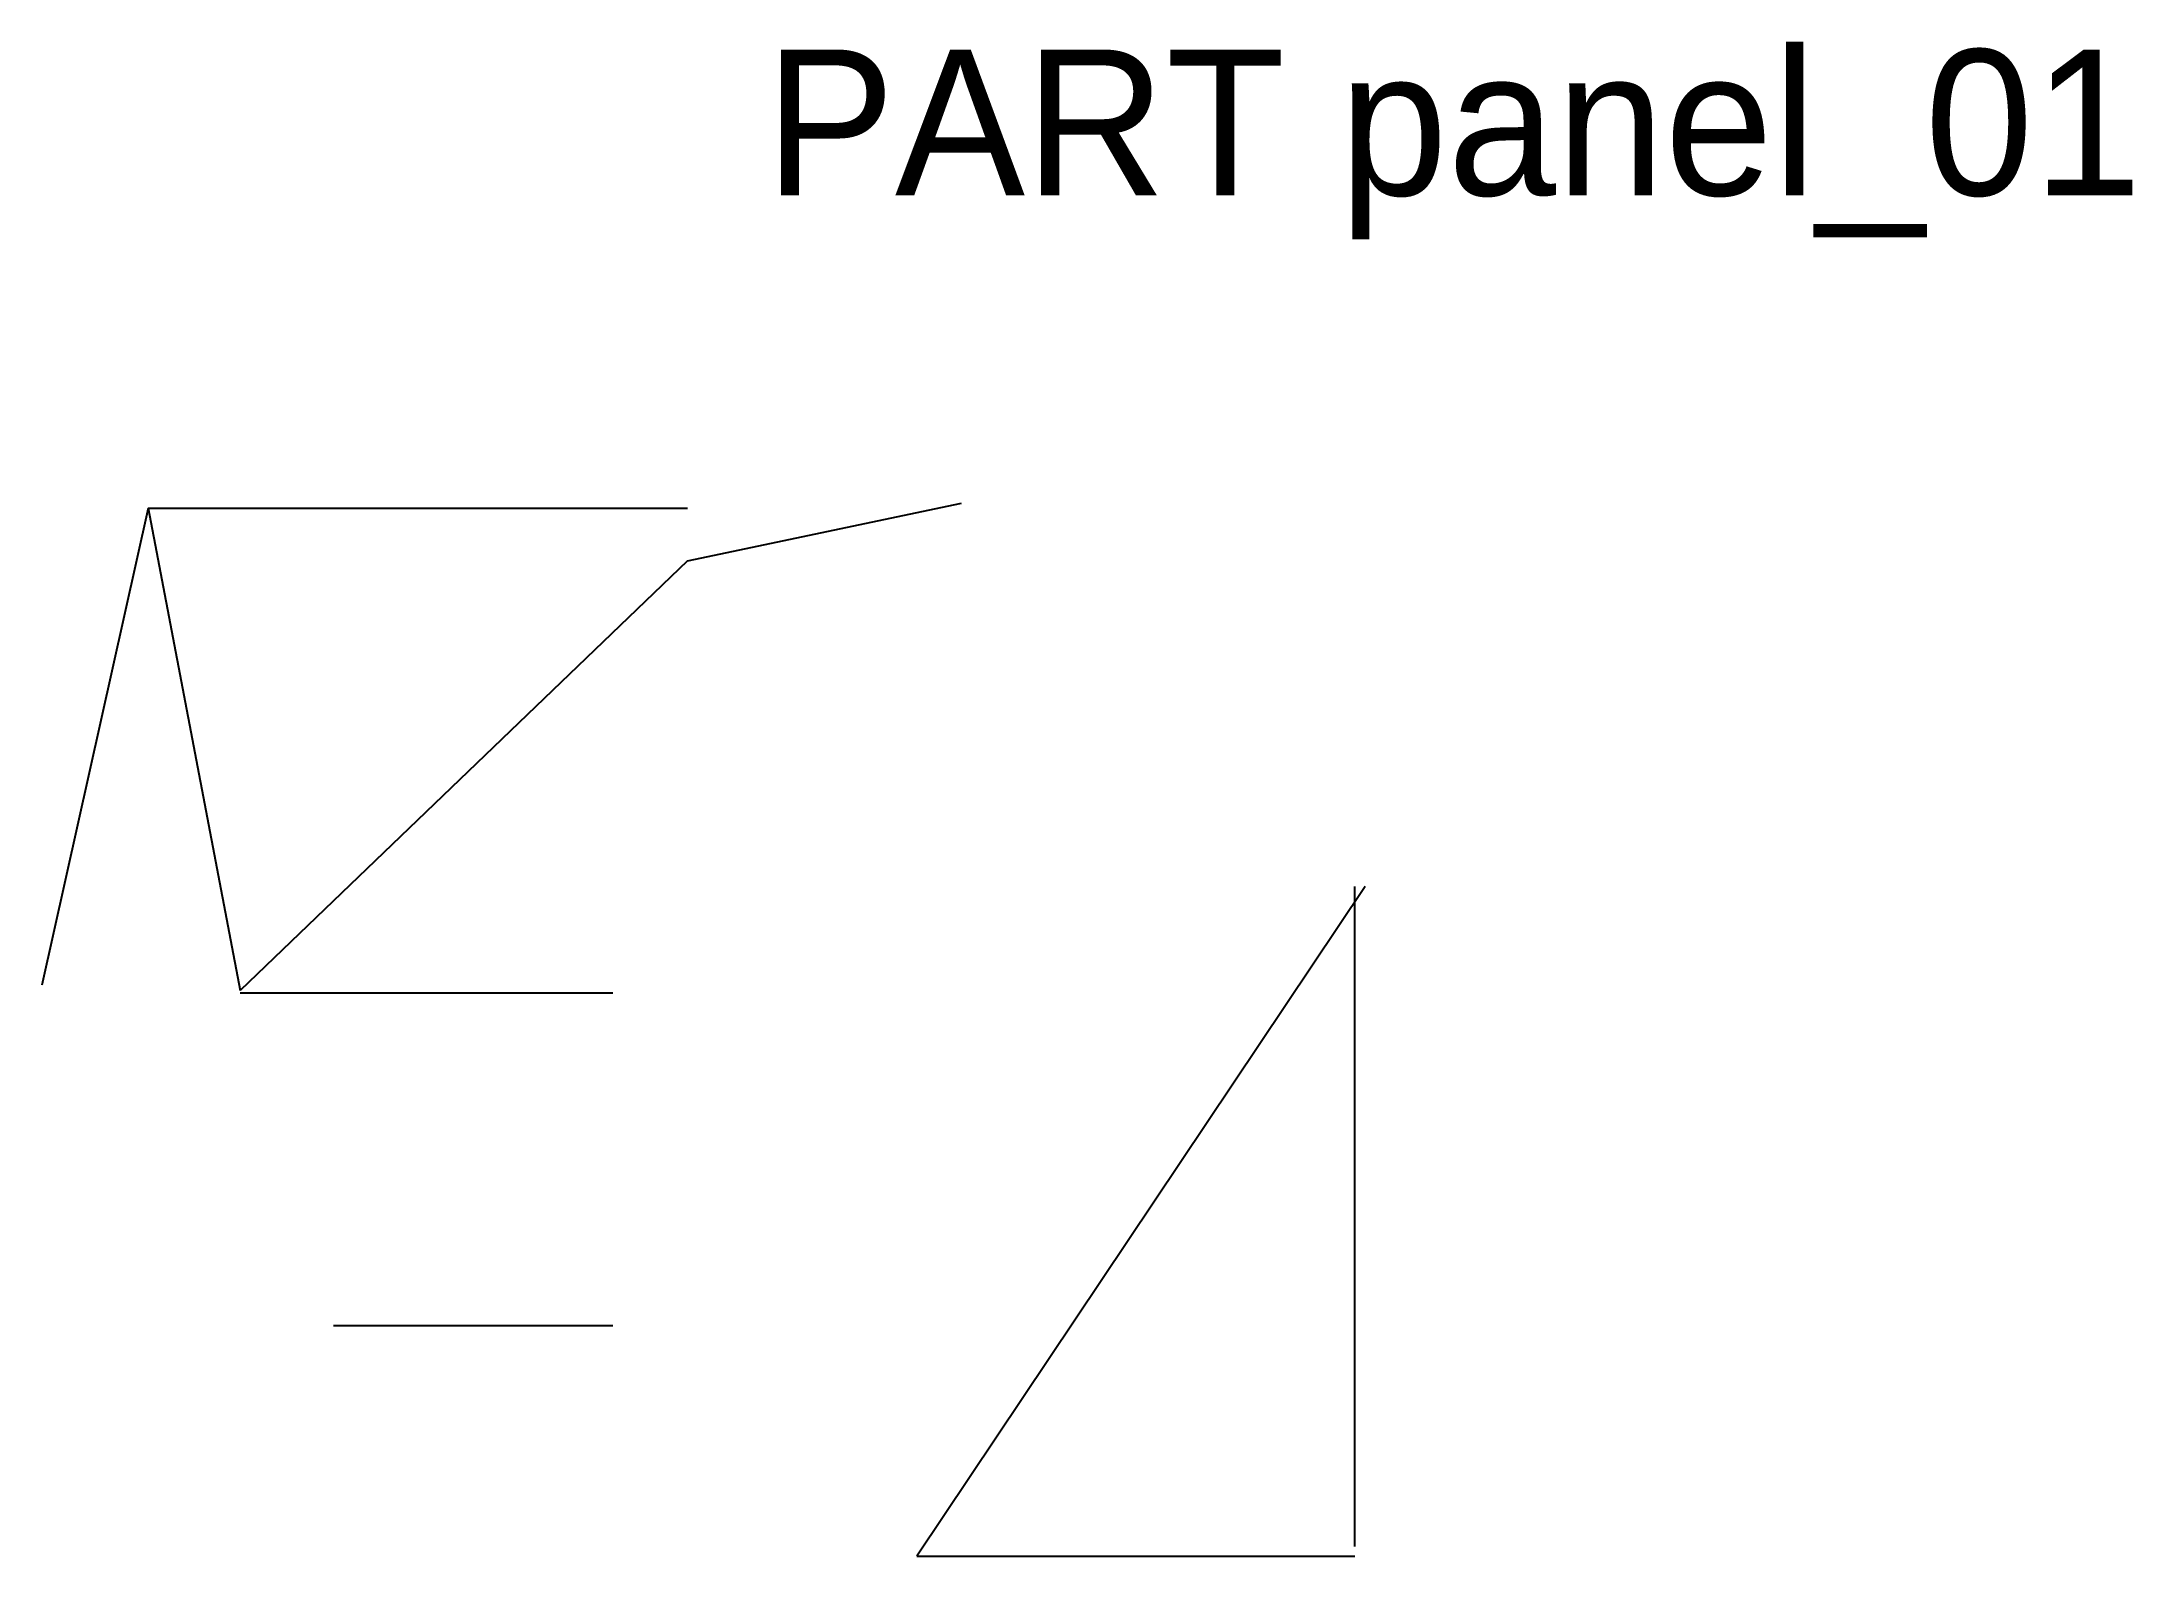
# Model space of a CAD drawing. Header units: millimetres. Extents: x 29 to 201, y 39 to 164.
import ezdxf

# ---------------------------------------------------------------- set-up
doc = ezdxf.new("R2010")
doc.units = ezdxf.units.MM
for name, color, linetype in [('ANNOTATIONS', 3, 'Continuous'), ('DIMENSION', 1, 'Continuous'), ('GEOMETRY', 7, 'Continuous')]:
    doc.layers.add(name, color=color, linetype=linetype)

msp = doc.modelspace()

# ---------------------------------------------------------------- linework, layer by layer
at = {"layer": 'DIMENSION'}
for p, q in [((82.13, 120.91), (104.67, 125.67)), ((76, 85.33), (45.33, 85.33))]:
    msp.add_line(p, q, dxfattribs=at)
at = {"layer": 'GEOMETRY'}
for p, q in [((82.13, 120.91), (104.67, 125.67)), ((37.75, 125.25), (29, 86)), ((37.75, 125.25), (29, 86)), ((37.75, 125.25), (82.13, 125.25)), ((37.75, 125.25), (45.33, 85.56)), ((37.75, 125.25), (82.13, 125.25)), ((37.75, 125.25), (45.33, 85.56)), ((82.13, 120.91), (45.33, 85.56)), ((82.13, 120.91), (45.33, 85.56)), ((137.89, 94.11), (101, 39)), ((137.89, 94.11), (101, 39)), ((137.04, 39.79), (137.04, 94.11)), ((137.04, 39.79), (137.04, 94.11)), ((76, 85.33), (45.33, 85.33)), ((53, 58), (76, 58)), ((53, 58), (76, 58)), ((101, 39), (137.04, 39)), ((101, 39), (137.04, 39))]:
    msp.add_line(p, q, dxfattribs=at)

# ---------------------------------------------------------------- texts
at = {"layer": 'ANNOTATIONS'}
msp.add_text('PART panel_01', height=12, dxfattribs=at).set_placement((88.5, 151))

doc.saveas('drawing.dxf')
